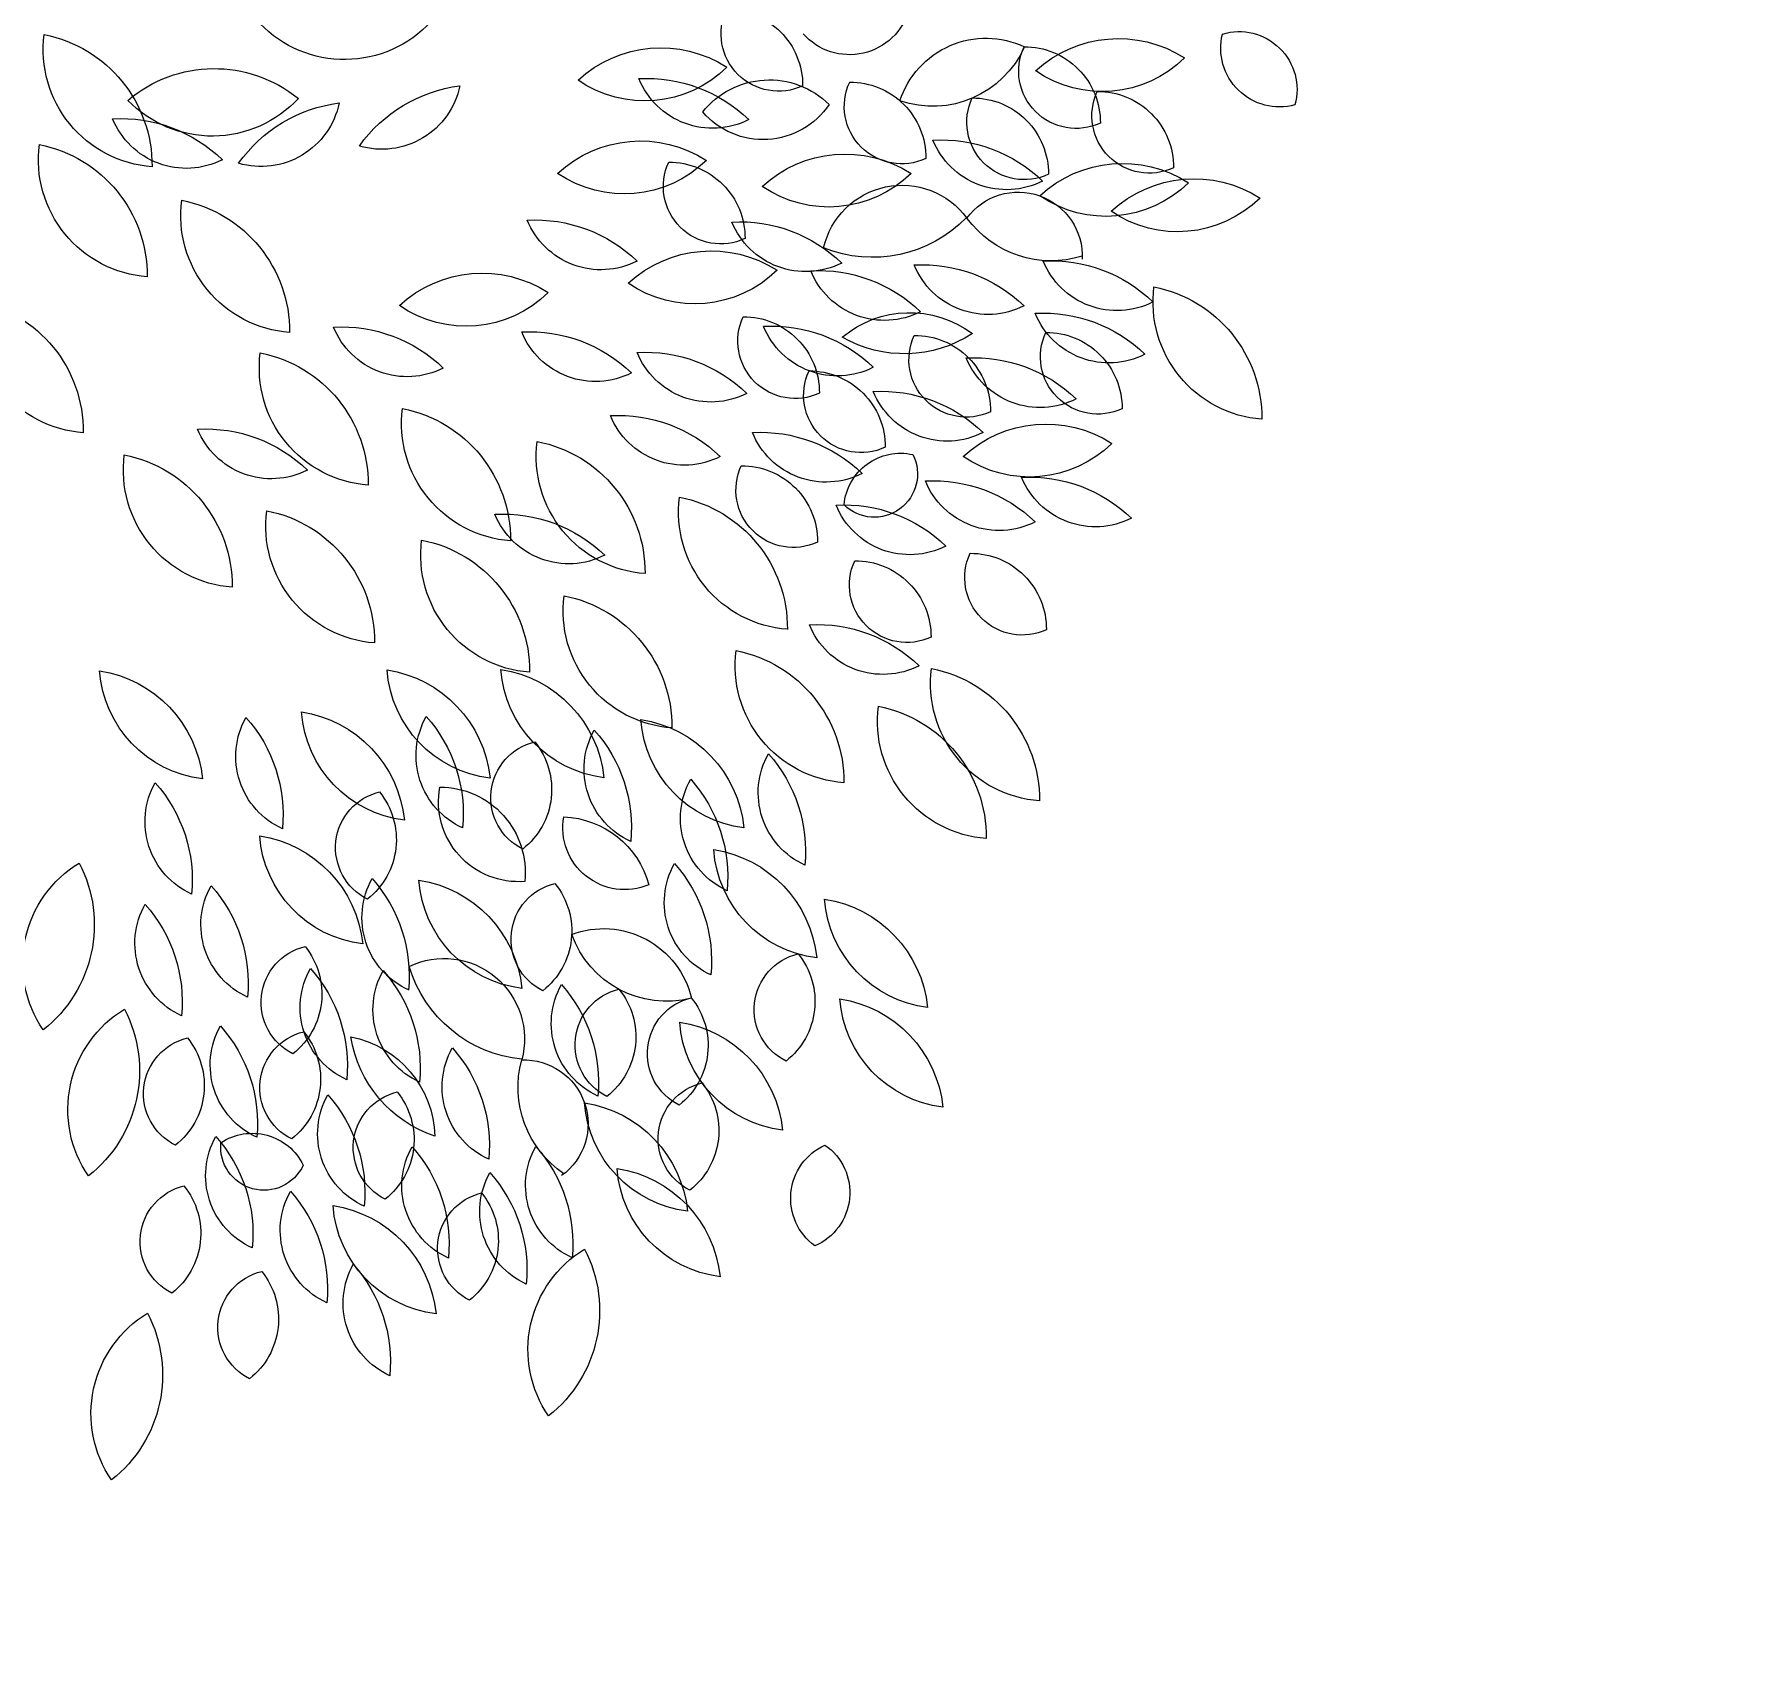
# Model space of a CAD drawing. Header units: metres. Extents: x 1097510 to 2158594, y 877039 to 1751652.
# Drawn here: x 1097752.78 to 1097767.91, y 877180.29 to 877194.82 of the extents above; entities that cross this region are included whole.
import ezdxf

# ---------------------------------------------------------------- set-up
doc = ezdxf.new("R2010")
doc.units = ezdxf.units.M
doc.header["$XCLIPFRAME"] = 0
doc.layers.add('DWGAUTOCAD.COM', color=7, linetype='Continuous')
doc.layers.add('Foto Dron', color=7, linetype='Continuous')
picture_1 = doc.add_image_def('image1.tif', size_in_pixel=(3465, 4096))

# ---------------------------------------------------------------- blocks, each defined once
blk = doc.blocks.new('A$C74456AAD')
at = {"color": 62, "linetype": 'Continuous'}
for centre, radius, start, end in [((0.8128, 2.8236), 0.1091, 195.6966, 318.588), ((0.9381, 2.7514), 0.1012, 245.0604, 24.9852), ((1.0291, 2.6605), 0.1336, 89.6483, 180.3973), ((0.5723, 2.584), 0.1596, 18.0124, 115.1444), ((0.6664, 2.8011), 0.1774, 204.163, 288.9938), ((1.1453, 2.5113), 0.2153, 47.296, 122.6944), ((0.8119, 2.5326), 0.1336, 89.6483, 180.3973), ((0.7209, 2.6234), 0.1012, 245.0604, 24.9852), ((0.9543, 2.5203), 0.1499, 38.498, 134.7636), ((1.17, 2.4147), 0.258, 86.8782, 134.0511), ((1.0542, 2.7251), 0.1402, 243.0457, 337.8836), ((1.1742, 2.8407), 0.2075, 225.6236, 304.3669), ((0.505, 2.5956), 0.1012, 245.0604, 24.9852), ((0.5959, 2.5047), 0.1336, 89.6483, 180.3973), ((1.637, 2.6881), 0.1402, 191.6172, 286.455), ((1.4665, 2.404), 0.258, 35.4496, 82.6225), ((0.9652, 2.7055), 0.1406, 214.0382, 319.2234), ((0.652, 2.3065), 0.258, 86.8782, 134.0511), ((0.5362, 2.6169), 0.1402, 243.0457, 337.8836), ((1.1814, 2.3472), 0.2153, 47.296, 122.6944), ((0.8208, 2.3242), 0.2153, 47.296, 122.6944), ((1.0398, 2.4823), 0.1012, 245.0604, 24.9852), ((1.1307, 2.3915), 0.1336, 89.6483, 180.3973), ((1.2103, 2.6767), 0.2075, 225.6236, 304.3669), ((0.7204, 2.3428), 0.1417, 12.8013, 143.703), ((0.8496, 2.6537), 0.2075, 225.6236, 304.3669), ((0.7725, 2.5886), 0.231, 224.1752, 291.8669), ((1.0061, 2.1621), 0.258, 86.8782, 134.0511), ((0.8903, 2.4725), 0.1402, 243.0457, 337.8836), ((1.3667, 2.1654), 0.258, 86.8782, 134.0511), ((1.2509, 2.4758), 0.1402, 243.0457, 337.8836), ((1.0568, 2.1536), 0.2153, 47.296, 122.6944), ((0.6848, 2.0866), 0.258, 86.8782, 134.0511), ((0.569, 2.397), 0.1402, 243.0457, 337.8836), ((0.8672, 2.0762), 0.258, 86.8782, 134.0511), ((1.0857, 2.4831), 0.2075, 225.6236, 304.3669), ((0.7514, 2.3866), 0.1402, 243.0457, 337.8836), ((1.4601, 2.1143), 0.2153, 47.296, 122.6944), ((1.4889, 2.4437), 0.2075, 225.6236, 304.3669), ((0.7069, 2.0756), 0.1845, 49.8897, 126.8348), ((0.9086, 2.21), 0.1012, 245.0604, 24.9852), ((0.9996, 2.1192), 0.1336, 89.6483, 180.3973), ((0.607, 2.1772), 0.1012, 245.0604, 24.9852), ((0.6979, 2.0863), 0.1336, 89.6483, 180.3973), ((0.7164, 2.4082), 0.2205, 236.9964, 299.7281), ((0.9504, 1.9784), 0.258, 86.8782, 134.0511), ((0.8346, 2.2887), 0.1402, 243.0457, 337.8836), ((1.3766, 1.9685), 0.258, 86.8782, 134.0511), ((1.2607, 2.2789), 0.1402, 243.0457, 337.8836), ((1.7081, 1.977), 0.258, 86.8782, 134.0511), ((1.5923, 2.2874), 0.1402, 243.0457, 337.8836), ((1.1733, 1.9324), 0.258, 86.8782, 134.0511), ((1.0575, 2.2428), 0.1402, 243.0457, 337.8836), ((0.7926, 2.1147), 0.1012, 245.0604, 24.9852), ((0.8836, 2.0238), 0.1336, 89.6483, 180.3973), ((0.757, 1.8635), 0.258, 86.8782, 134.0511), ((0.6411, 2.1739), 0.1402, 243.0457, 337.8836), ((1.2202, 1.8211), 0.258, 86.8782, 134.0511), ((1.1043, 2.1315), 0.1402, 243.0457, 337.8836), ((1.6458, 1.8599), 0.2354, 101.0885, 180.466), ((1.3952, 2.0645), 0.207, 274.1969, 7.3576), ((0.97, 1.7913), 0.258, 86.8782, 134.0511), ((0.8542, 2.1017), 0.1402, 243.0457, 337.8836), ((0.7693, 1.9758), 0.0762, 153.3863, 314.3314), ((0.7231, 1.9126), 0.0998, 5.0412, 102.6765), ((1.1581, 2.0067), 0.207, 274.1969, 7.3576), ((1.4087, 1.8022), 0.2354, 101.0885, 180.466), ((0.9119, 1.9475), 0.1012, 245.0604, 24.9852), ((1.0028, 1.8567), 0.1336, 89.6483, 180.3973), ((0.6652, 1.706), 0.258, 86.8782, 134.0511), ((0.5493, 2.0164), 0.1402, 243.0457, 337.8836), ((0.8225, 1.6634), 0.258, 86.8782, 134.0511), ((0.7067, 1.9738), 0.1402, 243.0457, 337.8836), ((0.9072, 1.9086), 0.207, 274.1969, 7.3576), ((1.1578, 1.704), 0.2354, 101.0885, 180.466), ((1.4236, 1.6473), 0.258, 86.8782, 134.0511), ((1.3078, 1.9577), 0.1402, 243.0457, 337.8836), ((1.6121, 1.6284), 0.2354, 101.0885, 180.466), ((1.3616, 1.833), 0.207, 274.1969, 7.3576), ((0.5087, 1.7933), 0.1012, 245.0604, 24.9852), ((0.5996, 1.7025), 0.1336, 89.6483, 180.3973), ((0.7119, 1.7802), 0.1012, 245.0604, 24.9852), ((0.8029, 1.6893), 0.1336, 89.6483, 180.3973), ((1.3613, 1.5303), 0.2354, 101.0885, 180.466), ((1.1107, 1.7348), 0.207, 274.1969, 7.3576), ((0.8697, 1.4525), 0.258, 86.8782, 134.0511), ((0.7538, 1.7629), 0.1402, 243.0457, 337.8836), ((1.0582, 1.4336), 0.2354, 101.0885, 180.466), ((0.8076, 1.6382), 0.207, 274.1969, 7.3576), ((0.7136, 1.4019), 0.2354, 101.0885, 180.466), ((0.4631, 1.6064), 0.207, 274.1969, 7.3576), ((1.4598, 1.4186), 0.2153, 98.7246, 174.123), ((1.2202, 1.6466), 0.2075, 277.0522, 355.7954), ((1.421, 1.6458), 0.2075, 277.0522, 355.7954), ((1.6606, 1.4179), 0.2153, 98.7246, 174.123), ((2.1672, 1.4164), 0.2153, 98.7246, 174.123), ((1.9276, 1.6444), 0.2075, 277.0522, 355.7954), ((0.8073, 1.3355), 0.2354, 101.0885, 180.466), ((0.5567, 1.54), 0.207, 274.1969, 7.3576), ((1.8114, 1.3438), 0.2153, 98.7246, 174.123), ((1.5717, 1.5717), 0.2075, 277.0522, 355.7954), ((1.2131, 1.3303), 0.2153, 98.7246, 174.123), ((0.9735, 1.5583), 0.2075, 277.0522, 355.7954), ((1.7515, 1.377), 0.258, 138.3068, 185.4797), ((1.4366, 1.4799), 0.1402, 294.4743, 29.3122), ((2.0691, 1.3753), 0.258, 138.3068, 185.4797), ((1.7542, 1.4783), 0.1402, 294.4743, 29.3122), ((1.4554, 1.3531), 0.258, 138.3068, 185.4797), ((1.1405, 1.456), 0.1402, 294.4743, 29.3122), ((1.4714, 1.42), 0.1336, 141.0769, 231.8259), ((1.3437, 1.4056), 0.1012, 296.489, 76.4138), ((1.1485, 1.3114), 0.258, 138.3068, 185.4797), ((0.8336, 1.4144), 0.1402, 294.4743, 29.3122), ((1.2855, 1.2663), 0.258, 138.3068, 185.4797), ((0.9706, 1.3693), 0.1402, 294.4743, 29.3122), ((1.5344, 1.2742), 0.1499, 89.9266, 186.1921), ((1.3965, 1.3981), 0.1406, 265.4668, 10.652), ((1.7451, 1.3317), 0.1336, 141.0769, 231.8259), ((1.6174, 1.3173), 0.1012, 296.489, 76.4138), ((2.2291, 1.2602), 0.258, 138.3068, 185.4797), ((1.9142, 1.3632), 0.1402, 294.4743, 29.3122), ((1.2091, 1.3526), 0.1091, 247.1252, 10.0166), ((1.3227, 1.2102), 0.1616, 92.1843, 164.9574), ((1.6454, 1.3537), 0.2075, 277.0522, 355.7954), ((1.885, 1.1257), 0.2153, 98.7246, 174.123), ((1.314, 1.1178), 0.258, 138.3068, 185.4797), ((0.9991, 1.2208), 0.1402, 294.4743, 29.3122), ((2.3792, 1.1816), 0.2354, 152.5171, 231.8946), ((2.063, 1.1133), 0.207, 325.6255, 58.7861), ((1.3649, 1.2755), 0.2075, 277.0522, 355.7954), ((1.6045, 1.0475), 0.2153, 98.7246, 174.123), ((1.8468, 1.0913), 0.258, 138.3068, 185.4797), ((1.5319, 1.1943), 0.1402, 294.4743, 29.3122), ((1.436, 1.1704), 0.1336, 141.0769, 231.8259), ((1.3083, 1.156), 0.1012, 296.489, 76.4138), ((2.1306, 1.0788), 0.258, 138.3068, 185.4797), ((1.8157, 1.1818), 0.1402, 294.4743, 29.3122), ((2.2468, 1.046), 0.258, 138.3068, 185.4797), ((1.932, 1.149), 0.1402, 294.4743, 29.3122), ((1.2465, 1.0152), 0.1596, 69.441, 166.5729), ((1.1354, 1.2242), 0.1774, 255.5916, 340.4224), ((1.8763, 1.0594), 0.1336, 141.0769, 231.8259), ((1.7486, 1.045), 0.1012, 296.489, 76.4138), ((1.5274, 0.9805), 0.1417, 64.2298, 195.1316), ((1.3677, 1.1746), 0.231, 275.6038, 343.2955), ((1.8274, 0.9292), 0.258, 138.3068, 185.4797), ((1.5125, 1.0321), 0.1402, 294.4743, 29.3122), ((1.9557, 0.9332), 0.258, 138.3068, 185.4797), ((1.6408, 1.0361), 0.1402, 294.4743, 29.3122), ((1.1957, 0.969), 0.1336, 141.0769, 231.8259), ((1.068, 0.9546), 0.1012, 296.489, 76.4138), ((1.3231, 0.9842), 0.1336, 141.0769, 231.8259), ((1.1954, 0.9698), 0.1012, 296.489, 76.4138), ((1.5132, 0.9045), 0.258, 138.3068, 185.4797), ((1.1983, 1.0075), 0.1402, 294.4743, 29.3122), ((2.2995, 0.9243), 0.2354, 152.5171, 231.8946), ((1.9834, 0.8559), 0.207, 325.6255, 58.7861), ((0.9053, 1.0255), 0.2075, 277.0522, 355.7954), ((1.145, 0.7975), 0.2153, 98.7246, 174.123), ((1.8785, 0.9093), 0.1336, 141.0769, 231.8259), ((1.7508, 0.8948), 0.1012, 296.489, 76.4138), ((2.1142, 0.8319), 0.258, 138.3068, 185.4797), ((1.7993, 0.9349), 0.1402, 294.4743, 29.3122), ((1.7055, 0.7931), 0.258, 138.3068, 185.4797), ((1.3906, 0.896), 0.1402, 294.4743, 29.3122), ((1.7279, 0.8034), 0.1845, 101.3182, 178.2634), ((1.4738, 1.0183), 0.2205, 288.425, 351.1567), ((2.0835, 0.8983), 0.1336, 141.0769, 231.8259), ((1.9558, 0.8839), 0.1012, 296.489, 76.4138), ((1.3864, 0.8309), 0.1127, 87.8587, 234.1008), ((1.2126, 0.8954), 0.1844, 304.1557, 15.1316), ((1.1768, 0.819), 0.1336, 141.0769, 231.8259), ((1.0491, 0.8046), 0.1012, 296.489, 76.4138), ((1.7139, 0.8031), 0.1336, 141.0769, 231.8259), ((1.5862, 0.7887), 0.1012, 296.489, 76.4138), ((1.9249, 0.7103), 0.258, 138.3068, 185.4797), ((1.61, 0.8133), 0.1402, 294.4743, 29.3122), ((1.0729, 0.8829), 0.2075, 277.0522, 355.7954), ((1.3125, 0.6549), 0.2153, 98.7246, 174.123), ((1.8654, 0.7145), 0.0998, 56.4697, 154.1051), ((2.1222, 0.6368), 0.258, 138.3068, 185.4797), ((1.8074, 0.7398), 0.1402, 294.4743, 29.3122), ((1.5584, 0.6196), 0.258, 138.3068, 185.4797), ((1.2436, 0.7225), 0.1402, 294.4743, 29.3122), ((1.7765, 0.619), 0.258, 138.3068, 185.4797), ((1.4616, 0.722), 0.1402, 294.4743, 29.3122), ((1.8448, 0.79), 0.0762, 204.8148, 5.76), ((1.6393, 0.5733), 0.258, 138.3068, 185.4797), ((1.3244, 0.6762), 0.1402, 294.4743, 29.3122), ((2.0897, 0.6376), 0.1336, 141.0769, 231.8259), ((1.962, 0.6232), 0.1012, 296.489, 76.4138)]:
    blk.add_arc(centre, radius, start, end, dxfattribs=at)
at = {"color": 60, "linetype": 'Continuous'}
for centre, radius, start, end in [((0.1264, 2.6531), 0.1021, 73.2361, 195.322), ((0.0552, 2.7261), 0.1036, 254.7469, 13.8113), ((0.3389, 2.5277), 0.2153, 47.296, 122.6944), ((0.4136, 2.6858), 0.1012, 245.0604, 24.9852), ((0.5045, 2.5949), 0.1336, 89.6483, 180.3973), ((0.3677, 2.8571), 0.2075, 225.6236, 304.3669), ((0.2846, 2.607), 0.1012, 245.0604, 24.9852), ((0.3755, 2.5162), 0.1336, 89.6483, 180.3973), ((0.3318, 2.3077), 0.2153, 47.296, 122.6944), ((0.2058, 2.2806), 0.2153, 47.296, 122.6944), ((0.3606, 2.6372), 0.2075, 225.6236, 304.3669), ((0.2347, 2.6101), 0.2075, 225.6236, 304.3669), ((0.5155, 2.3597), 0.1127, 36.4302, 182.6723), ((0.4575, 2.5358), 0.1844, 252.7272, 323.703), ((0.4575, 2.0934), 0.258, 86.8782, 134.0511), ((0.3417, 2.4038), 0.1402, 243.0457, 337.8836), ((0.0711, 2.2788), 0.207, 274.1969, 7.3576), ((0.3217, 2.0743), 0.2354, 101.0885, 180.466), ((0.4717, 2.0013), 0.258, 86.8782, 134.0511), ((0.3559, 2.3117), 0.1402, 243.0457, 337.8836), ((0.3753, 2.1825), 0.1012, 245.0604, 24.9852), ((0.4662, 2.0916), 0.1336, 89.6483, 180.3973), ((0.593, 1.9226), 0.258, 86.8782, 134.0511), ((0.4772, 2.233), 0.1402, 243.0457, 337.8836), ((0.4667, 1.8485), 0.2153, 47.296, 122.6944), ((0.4956, 2.178), 0.2075, 225.6236, 304.3669), ((0.4956, 1.7125), 0.258, 86.8782, 134.0511), ((0.3797, 2.0229), 0.1402, 243.0457, 337.8836), ((0.8453, 1.3292), 0.2075, 277.0522, 355.7954), ((1.0849, 1.1012), 0.2153, 98.7246, 174.123), ((0.8894, 1.0139), 0.2153, 98.7246, 174.123), ((0.6498, 1.2419), 0.2075, 277.0522, 355.7954), ((1.0074, 1.0465), 0.1336, 141.0769, 231.8259), ((0.8797, 1.0321), 0.1012, 296.489, 76.4138), ((0.8626, 0.8382), 0.2153, 98.7246, 174.123), ((0.623, 1.0662), 0.2075, 277.0522, 355.7954), ((0.9144, 0.7096), 0.1021, 124.6647, 246.7506), ((0.813, 0.6995), 0.1036, 306.1755, 65.2398), ((1.2552, 0.5395), 0.2153, 98.7246, 174.123), ((1.0156, 0.7675), 0.2075, 277.0522, 355.7954), ((1.5653, 0.6253), 0.1336, 141.0769, 231.8259), ((1.4376, 0.6108), 0.1012, 296.489, 76.4138), ((1.9908, 0.5404), 0.258, 138.3068, 185.4797), ((1.6759, 0.6433), 0.1402, 294.4743, 29.3122), ((1.5161, 0.702), 0.2075, 277.0522, 355.7954), ((1.7557, 0.474), 0.2153, 98.7246, 174.123), ((1.4887, 0.5015), 0.2354, 152.5171, 231.8946), ((1.1726, 0.4331), 0.207, 325.6255, 58.7861), ((1.88, 0.4118), 0.258, 138.3068, 185.4797), ((1.5651, 0.5148), 0.1402, 294.4743, 29.3122), ((1.9527, 0.4869), 0.1336, 141.0769, 231.8259), ((1.825, 0.4725), 0.1012, 296.489, 76.4138), ((2.2588, 0.3887), 0.2354, 152.5171, 231.8946), ((1.9426, 0.3203), 0.207, 325.6255, 58.7861)]:
    blk.add_arc(centre, radius, start, end, dxfattribs=at)
at = {"color": 64, "linetype": 'Continuous'}
for centre, radius, start, end in [((1.7029, 2.913), 0.207, 222.7683, 315.929), ((2.0268, 2.7236), 0.207, 274.1969, 7.3576), ((2.2774, 2.519), 0.2354, 101.0885, 180.466), ((1.9324, 2.4546), 0.2354, 49.6599, 129.0374), ((1.936, 2.7781), 0.207, 222.7683, 315.929), ((1.6793, 2.3736), 0.258, 35.4496, 82.6225), ((1.8497, 2.6577), 0.1402, 191.6172, 286.455), ((2.0974, 2.3441), 0.258, 86.8782, 134.0511), ((1.9816, 2.6545), 0.1402, 243.0457, 337.8836), ((2.2859, 2.3252), 0.2354, 101.0885, 180.466), ((2.0353, 2.5297), 0.207, 274.1969, 7.3576), ((2.035, 2.227), 0.2354, 101.0885, 180.466), ((1.7845, 2.4316), 0.207, 274.1969, 7.3576), ((2.3985, 2.0504), 0.2354, 101.0885, 180.466), ((2.1479, 2.2549), 0.207, 274.1969, 7.3576), ((1.8966, 1.9581), 0.2354, 101.0885, 180.466), ((1.646, 2.1626), 0.207, 274.1969, 7.3576), ((1.9477, 1.7972), 0.258, 86.8782, 134.0511), ((1.8318, 2.1076), 0.1402, 243.0457, 337.8836), ((2.1362, 1.7783), 0.2354, 101.0885, 180.466), ((1.8856, 1.9828), 0.207, 274.1969, 7.3576), ((1.8853, 1.6801), 0.2354, 101.0885, 180.466), ((1.6347, 1.8846), 0.207, 274.1969, 7.3576)]:
    blk.add_arc(centre, radius, start, end, dxfattribs=at)

msp = doc.modelspace()

# ---------------------------------------------------------------- block references
at = {"layer": 'DWGAUTOCAD.COM', "xscale": -5.054705639544697, "yscale": 5.054705639544697, "zscale": 5.054705639544697}
msp.add_blockref('A$C74456AAD', (1097764.158, 877180.917), dxfattribs=at)

# ---------------------------------------------------------------- pictures from other files: only their frames are drawn
at = {"layer": 'Foto Dron'}
image = msp.add_image(picture_1, insert=(1097491.044, 876888.864, 3067.918), size_in_units=(372.621, 440.477), dxfattribs=at)
image.set_boundary_path([(174.536, 772.878), (2798.816, 2703.625)])
image.dxf.flags = 15

doc.saveas('drawing.dxf')
